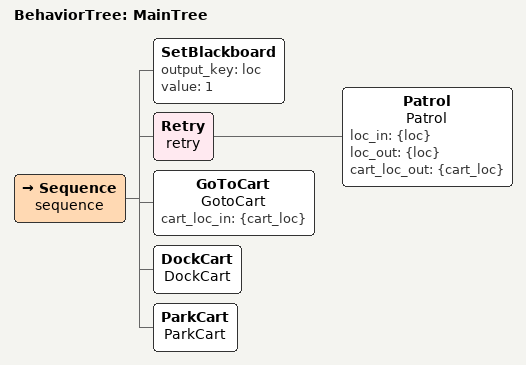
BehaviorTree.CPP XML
<!-- Behavior tree that sequentially navigates locations naively -->
<root main_tree_to_execute = "MainTree" >
  <BehaviorTree ID="MainTree">
    <Sequence name="sequence">
      <SetBlackboard output_key="loc" value="1" />
      <Retry name="retry">
        <Patrol name="Patrol" loc_in="{loc}" loc_out="{loc}" cart_loc_out="{cart_loc}"/>
      </Retry>
      <GoToCart name="GotoCart" cart_loc_in="{cart_loc}"/>
      <DockCart name="DockCart" />
      <ParkCart name="ParkCart" />
    </Sequence>
  </BehaviorTree>
</root>
